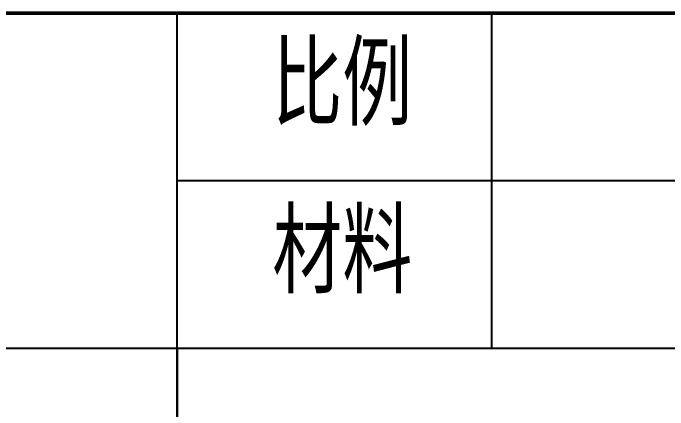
# Model space of a CAD drawing. Header units: millimetres. Extents: x 0 to 420, y 0 to 297.
# Drawn here: x 322.16 to 353.43, y 22.75 to 41.7 of the extents above; entities that cross this region are included whole.
import ezdxf

# ---------------------------------------------------------------- set-up
doc = ezdxf.new("R2010")
doc.units = ezdxf.units.MM
doc.styles.add('Annotative', font='simfang.ttf', dxfattribs={"width": 0.7})

msp = doc.modelspace()

# ---------------------------------------------------------------- linework, layer by layer
at = {"lineweight": 50}
msp.add_lwpolyline([(270, 9.7), (410, 9.7), (410, 41.7), (270, 41.7), (270, 9.7)], dxfattribs=at)
at = {"lineweight": 25}
for points in [[(330, 9.7), (330, 41.7)], [(345, 41.7), (345, 25.7)], [(330, 33.7), (410, 33.7)], [(270, 25.7), (285, 25.7), (330, 25.7), (330, 9.7)], [(330, 25.7), (410, 25.7)]]:
    msp.add_lwpolyline(points, dxfattribs=at)

# ---------------------------------------------------------------- texts
at = {"char_height": 3.5, "attachment_point": 1, "style": 'Annotative'}
for s, insert in [('比例', (334.541, 40.2)), ('材料', (334.541, 32.2))]:
    msp.add_mtext(s, dxfattribs=dict(at, insert=insert))

doc.saveas('drawing.dxf')
